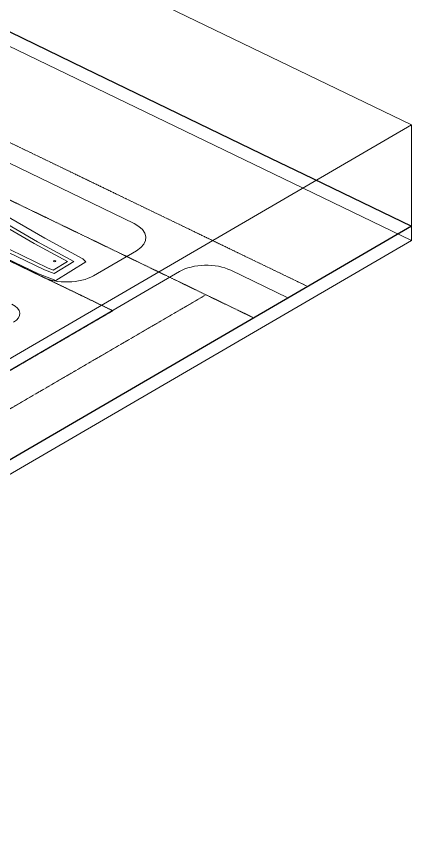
# Model space of a CAD drawing. Header units: inches. Extents: x 27328 to 120839, y -4075 to 4147.
# Drawn here: x 47649 to 49603, y -4075 to 8 of the extents above; entities that cross this region are included whole.
import ezdxf

# ---------------------------------------------------------------- set-up
doc = ezdxf.new("R2010")
doc.units = ezdxf.units.IN
doc.header["$MEASUREMENT"] = 0
for name, pattern in [('Center 1_4_', [0.53125, 0.25, -0.09375, 0.09375, -0.09375]), ('Hidden', [0.28125, 0.1875, -0.09375]), ('IMPORT-CENTER2 _2_', [6.328125, 4.21875, -0.703125, 0.703125, -0.703125])]:
    doc.linetypes.add(name, pattern=pattern)
for name, color, linetype, lineweight in [('A-DETL', 90, 'Continuous', 9), ('A-PROP-SBCK', 71, 'Hidden', 15), ('BMP', 80, 'Continuous', 9), ('C-TOPO', 7, 'Continuous', 9), ('Conc', 7, 'Continuous', 9), ('EOP-EX', 125, 'Continuous', 9), ('EOP-PR', 4, 'Continuous', 9), ('G-ANNO-SYMB', 111, 'Continuous', 9), ('PROP', 3, 'Center 1_4_', 9)]:
    doc.layers.add(name, color=color, linetype=linetype, lineweight=lineweight)

msp = doc.modelspace()

# ---------------------------------------------------------------- linework, layer by layer
at = {"layer": 'A-DETL', "linetype": 'IMPORT-CENTER2 _2_'}
msp.add_line((43634, 1309.8), (49088.8, -1328.1), dxfattribs=at)
at = {"layer": 'A-PROP-SBCK'}
for p, q in [((45196.5, -31.7), (48125.8, -1448.3)), ((48125.8, -1448.3), (44594.3, -3505.2))]:
    msp.add_line(p, q, dxfattribs=at)
at = {"layer": 'BMP'}
for p, q in [((47757.2, -1266.2), (45627.1, -234.8)), ((47787.2, -1246.2), (45672, -222.1)), ((47802.2, -1236.2), (45694.5, -215.7)), ((47240.5, -808.5), (47753.7, -1107.4)), ((47275.1, -790.8), (47788.5, -1089.8)), ((47223.2, -817.3), (47736.3, -1116.1)), ((47788.5, -1089.8), (47976.9, -1191)), ((47736.3, -1116.1), (47900.6, -1204.4)), ((47753.7, -1107.4), (47933.3, -1203.8)), ((47900.6, -1204.4), (47831.1, -1246.9)), ((47933.3, -1203.8), (47835.1, -1263.9)), ((47991.7, -1206.9), (47843.1, -1297.9)), ((47976.9, -1191), (47991.7, -1206.9)), ((47835.1, -1263.9), (47787.2, -1246.2)), ((47831.1, -1246.9), (47802.2, -1236.2)), ((47843.1, -1297.9), (47757.2, -1266.2))]:
    msp.add_line(p, q, dxfattribs=at)
msp.add_ellipse((47837.5, -1203.1), major_axis=(6, 0), ratio=0.53073, dxfattribs=at)
at = {"layer": 'C-TOPO', "lineweight": 25}
for p, q in [((45480.9, 963.8), (47985, -247.2)), ((47985, -247.2), (48909.4, -694.3)), ((48909.4, -694.3), (49066.8, -770.4)), ((49066.8, -770.4), (49602, -1029.2)), ((44496.2, -4002.3), (49601.9, -1028.6))]:
    msp.add_line(p, q, dxfattribs=at)
at = {"layer": 'C-TOPO'}
for p, q in [((47986.1, -247.1), (45481, 964.4)), ((47986.1, -247.1), (48910.3, -694.1)), ((49067.7, -770.2), (48910.3, -694.1)), ((49067.7, -770.2), (49602.6, -1028.9)), ((49602.6, -1028.9), (46663.9, -2740.5)), ((49601.9, -1029.2), (49601.9, -1101)), ((49602, -1101.7), (49602, -1029.2)), ((49601.9, -1101), (44497.5, -4074.1)), ((49601.3, -1101.4), (49602, -1101.7))]:
    msp.add_line(p, q, dxfattribs=at)
at = {"layer": 'Conc'}
msp.add_ellipse((47896.9, -1210.5), major_axis=(180, 0), ratio=0.53073, start_param=3.973414, end_param=5.54421, dxfattribs=at)
at = {"layer": 'EOP-EX'}
for p, q in [((46002.2, 61.2), (48230.3, -1016.3)), ((48709.3, -1248), (48991.8, -1384.6))]:
    msp.add_line(p, q, dxfattribs=at)
at = {"layer": 'EOP-PR'}
for p, q in [((47775.6, -1281.1), (45547.6, -203.6)), ((48029.9, -1274.9), (48242.1, -1151.3)), ((47132.8, -2024.3), (48455, -1254.2))]:
    msp.add_line(p, q, dxfattribs=at)
for centre, major_axis, start_param, end_param in [((48109, -1086.9), (180, 0), 5.54421, 7.115006), ((48588, -1318.6), (180, 0), 0.831821, 2.402617), ((47545.2, -1462.6), (120, 0), 5.54421, 7.115006)]:
    msp.add_ellipse(centre, major_axis=major_axis, ratio=0.53073, start_param=start_param, end_param=end_param, dxfattribs=at)
at = {"layer": 'G-ANNO-SYMB'}
for p, q in [((49602.6, -528.9), (44147.8, 2109.1)), ((44147.8, 1536.6), (49602.6, -1101.3)), ((44496.9, -3502.7), (49602.6, -528.9)), ((49602.6, -528.9), (49602.6, -1101.3)), ((44496.9, -4075.1), (49602.6, -1101.3))]:
    msp.add_line(p, q, dxfattribs=at)
at = {"layer": 'PROP'}
for p, q in [((45392.9, 174.9), (48822.1, -1483.5)), ((48586.1, -1369.3), (44529.2, -3732.2))]:
    msp.add_line(p, q, dxfattribs=at)

doc.saveas('drawing.dxf')
